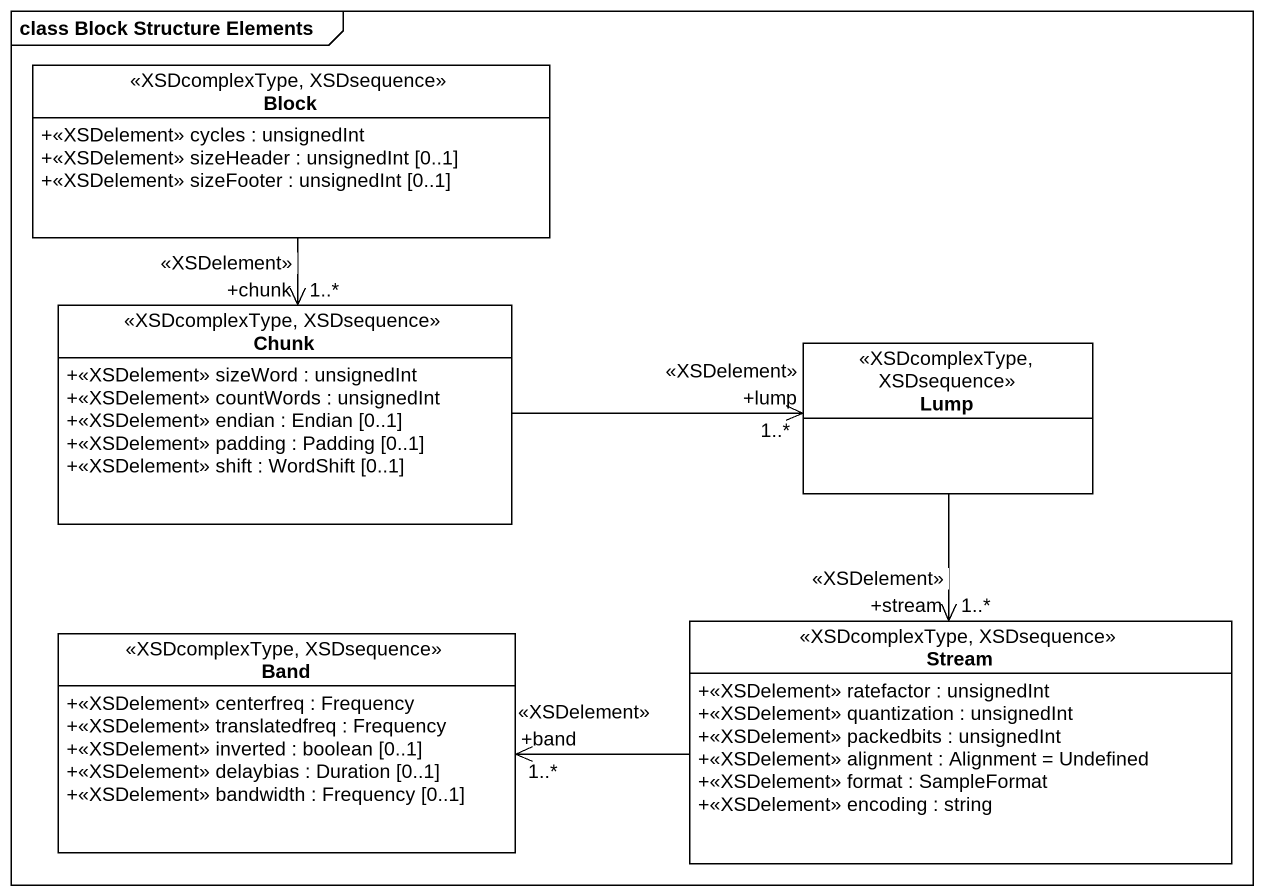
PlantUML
@startuml
mainframe class Block Structure Elements
hide circle
hide empty members
skinparam classAttributeIconSize 0
class Block <<XSDcomplexType, XSDsequence>> {
  +<<XSDelement>> cycles : unsignedInt
  +<<XSDelement>> sizeHeader : unsignedInt [0..1]
  +<<XSDelement>> sizeFooter : unsignedInt [0..1]
}
class Chunk <<XSDcomplexType, XSDsequence>> {
  +<<XSDelement>> sizeWord : unsignedInt
  +<<XSDelement>> countWords : unsignedInt
  +<<XSDelement>> endian : Endian [0..1]
  +<<XSDelement>> padding : Padding [0..1]
  +<<XSDelement>> shift : WordShift [0..1]
}
class Lump <<XSDcomplexType, XSDsequence>>
class Band <<XSDcomplexType, XSDsequence>> {
  +<<XSDelement>> centerfreq : Frequency
  +<<XSDelement>> translatedfreq : Frequency
  +<<XSDelement>> inverted : boolean [0..1]
  +<<XSDelement>> delaybias : Duration [0..1]
  +<<XSDelement>> bandwidth : Frequency [0..1]
}
class Stream <<XSDcomplexType, XSDsequence>> {
  +<<XSDelement>> ratefactor : unsignedInt
  +<<XSDelement>> quantization : unsignedInt
  +<<XSDelement>> packedbits : unsignedInt
  +<<XSDelement>> alignment : Alignment = Undefined
  +<<XSDelement>> format : SampleFormat
  +<<XSDelement>> encoding : string
}
Block --> "1..*\n+chunk\n<<XSDelement>>" Chunk
Chunk -right-> "1..*\n<<XSDelement>>\n+lump" Lump
Lump --> "1..*\n+stream\n<<XSDelement>>" Stream
Stream -left-> "1..*\n<<XSDelement>>\n+band" Band
@enduml
